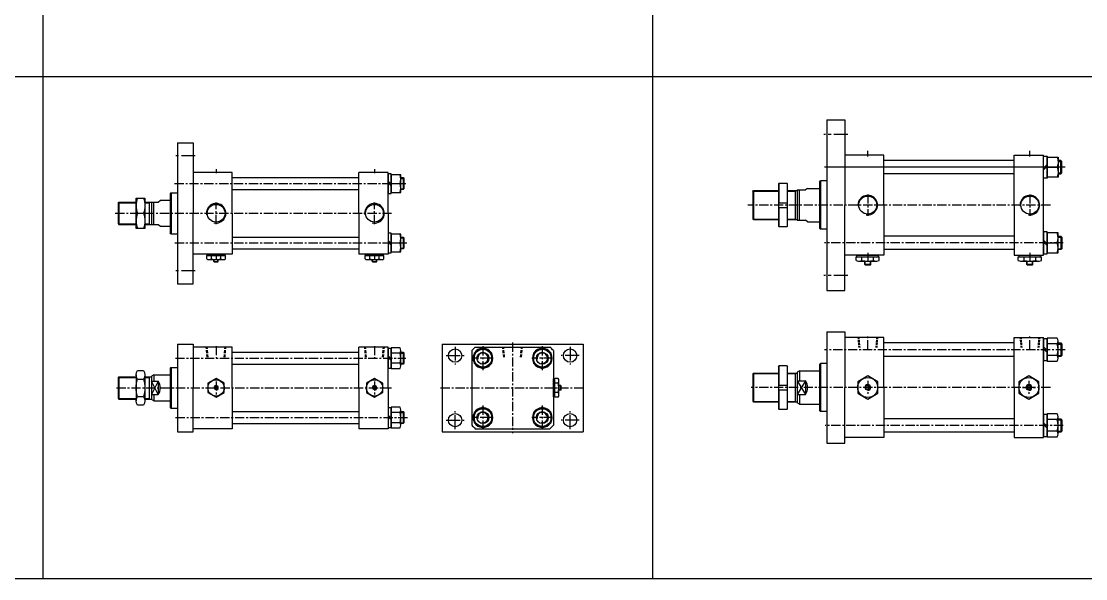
# Model space of a CAD drawing. Extents: x -819 to 8226, y 0 to 4052.
# Drawn here: x 2053 to 3488, y 2550 to 3301 of the extents above; entities that cross this region are included whole.
import ezdxf

# ---------------------------------------------------------------- set-up
doc = ezdxf.new("R2010")
doc.units = 0
doc.header["$LTSCALE"] = 10
doc.header["$MEASUREMENT"] = 0
for name, pattern in [('CENTER', [2, 1.25, -0.25, 0.25, -0.25]), ('CENTERX2', [4, 2.5, -0.5, 0.5, -0.5]), ('HIDDEN', [0.375, 0.25, -0.125])]:
    doc.linetypes.add(name, pattern=pattern)
doc.layers.get('0').update_dxf_attribs({"linetype": 'CONTINUOUS'})
for name, color, linetype in [('CEN', 1, 'CENTERX2'), ('CENTER', 1, 'CENTER'), ('DIM', 2, 'CONTINUOUS'), ('Line', 7, 'CONTINUOUS'), ('ML', 7, 'CONTINUOUS'), ('THIN', 3, 'CONTINUOUS'), ('외형선', 3, 'CONTINUOUS'), ('중심선', 1, 'CENTER')]:
    doc.layers.add(name, color=color, linetype=linetype)

msp = doc.modelspace()

# ---------------------------------------------------------------- linework, layer by layer
for p, q in [((2904.2, 2550.2), (2904.2, 4052.4)), ((2082, 3902.3), (2082, 2550.2)), ((4857.5, 3226.3), (0, 3226.3)), ((2312.7, 2977.7), (2313.2, 2977.2)), ((2312.7, 2977.7), (2318.7, 2977.7)), ((2313.2, 2977.2), (2318.2, 2977.2)), ((2318.7, 2977.7), (2318.2, 2977.2)), ((2526.2, 2977.7), (2526.7, 2977.2)), ((2526.2, 2977.7), (2532.2, 2977.7)), ((2526.7, 2977.2), (2531.7, 2977.2)), ((2532.2, 2977.7), (2531.7, 2977.2)), ((2780.2, 2804.3), (2780.2, 2810.3)), ((2780.2, 2810.3), (2780.7, 2809.8)), ((2780.2, 2804.3), (2780.7, 2804.8)), ((2780.7, 2804.8), (2780.7, 2809.8)), ((4857.5, 2550.2), (0, 2550.2))]:
    msp.add_line(p, q)
at = {"color": 7, "linetype": 'Continuous'}
for p, q in [((2303, 2981.2), (2303, 2985.6)), ((2303, 2985.6), (2315.7, 2985.6)), ((2303.7, 2987.6), (2327.7, 2987.6)), ((2303.7, 2985.6), (2303.7, 2987.6)), ((2309.4, 2981.2), (2309.4, 2985.6)), ((2315.7, 2985.6), (2328.4, 2985.6)), ((2322.1, 2981.2), (2322.1, 2985.6)), ((2327.7, 2985.6), (2327.7, 2987.6)), ((2328.4, 2981.2), (2328.4, 2985.6)), ((2516.5, 2981.2), (2516.5, 2985.6)), ((2516.5, 2985.6), (2529.2, 2985.6)), ((2517.2, 2987.6), (2541.2, 2987.6)), ((2517.2, 2985.6), (2517.2, 2987.6)), ((2522.9, 2981.2), (2522.9, 2985.6)), ((2529.2, 2985.6), (2541.9, 2985.6)), ((2535.6, 2981.2), (2535.6, 2985.6)), ((2541.2, 2985.6), (2541.2, 2987.6)), ((2541.9, 2981.2), (2541.9, 2985.6)), ((3178.3, 2979.1), (3178.3, 2984.1)), ((3178.3, 2984.1), (3184.6, 2984.1)), ((3179.3, 2984.1), (3179.3, 2986.1)), ((3179.3, 2986.1), (3208.4, 2986.1)), ((3184.6, 2984.1), (3209.4, 2984.1)), ((3186.1, 2979.1), (3186.1, 2984.1)), ((3201.7, 2979.1), (3201.7, 2984.1)), ((3208.4, 2984.1), (3208.4, 2986.1)), ((3209.4, 2979.1), (3209.4, 2984.1)), ((3396.8, 2979.1), (3396.8, 2984.1)), ((3396.8, 2984.1), (3403.1, 2984.1)), ((3397.8, 2984.1), (3397.8, 2986.1)), ((3397.8, 2986.1), (3426.9, 2986.1)), ((3403.1, 2984.1), (3427.9, 2984.1)), ((3404.6, 2979.1), (3404.6, 2984.1)), ((3420.2, 2979.1), (3420.2, 2984.1)), ((3426.9, 2984.1), (3426.9, 2986.1)), ((3427.9, 2979.1), (3427.9, 2984.1)), ((2306.2, 2980.2), (2325.2, 2980.2)), ((2312.7, 2977.7), (2312.7, 2980.2)), ((2318.7, 2977.7), (2318.7, 2980.2)), ((2519.7, 2980.2), (2538.7, 2980.2)), ((2526.2, 2977.7), (2526.2, 2980.2)), ((2532.2, 2977.7), (2532.2, 2980.2)), ((3181.4, 2978.1), (3206.3, 2978.1)), ((3189.9, 2978.3), (3189.9, 2978.3)), ((3189.9, 2973.6), (3189.9, 2978.1)), ((3189.9, 2973.6), (3190.4, 2973.1)), ((3197.9, 2973.6), (3189.9, 2973.6)), ((3190.4, 2973.1), (3197.4, 2973.1)), ((3197.9, 2973.6), (3197.4, 2973.1)), ((3197.9, 2973.6), (3197.9, 2978.1)), ((3399.9, 2978.1), (3424.8, 2978.1)), ((3408.4, 2978.3), (3408.4, 2978.3)), ((3408.4, 2973.6), (3408.4, 2978.1)), ((3408.4, 2973.6), (3408.9, 2973.1)), ((3416.4, 2973.6), (3408.4, 2973.6)), ((3408.9, 2973.1), (3415.9, 2973.1)), ((3416.4, 2973.6), (3415.9, 2973.1)), ((3416.4, 2973.6), (3416.4, 2978.1)), ((2770.3, 2795.3), (2770.3, 2819.3)), ((2772.3, 2819.3), (2770.3, 2819.3)), ((2776.7, 2820), (2772.3, 2820)), ((2772.3, 2807.3), (2772.3, 2820)), ((2776.7, 2813.6), (2772.3, 2813.6)), ((2777.7, 2797.8), (2777.7, 2816.8)), ((2772.3, 2794.6), (2772.3, 2807.3)), ((2776.7, 2800.9), (2772.3, 2800.9)), ((2780.2, 2810.3), (2777.7, 2810.3)), ((2780.2, 2804.3), (2777.7, 2804.3)), ((2772.3, 2795.3), (2770.3, 2795.3)), ((2776.7, 2794.6), (2772.3, 2794.6))]:
    msp.add_line(p, q, dxfattribs=at)
for points in [[(2304.7, 2800.9), (2315.7, 2794.6), (2326.7, 2800.9), (2326.7, 2813.6), (2315.7, 2820), (2304.7, 2813.6)], [(2518.2, 2800.9), (2529.2, 2794.6), (2540.2, 2800.9), (2540.2, 2813.6), (2529.2, 2820), (2518.2, 2813.6)], [(3180.4, 2800), (3193.9, 2792.2), (3207.4, 2800), (3207.4, 2815.6), (3193.9, 2823.4), (3180.4, 2815.6)], [(3397.6, 2800), (3411.1, 2792.2), (3424.6, 2800), (3424.6, 2815.6), (3411.1, 2823.4), (3397.6, 2815.6)], [(2314.8, 2808.8), (2314, 2807.3), (2314.8, 2805.8), (2316.6, 2805.8), (2317.4, 2807.3), (2316.6, 2808.8)], [(2528.3, 2808.8), (2527.5, 2807.3), (2528.3, 2805.8), (2530.1, 2805.8), (2530.9, 2807.3), (2530.1, 2808.8)], [(3192.4, 2810.3), (3191, 2807.8), (3192.4, 2805.3), (3195.3, 2805.3), (3196.7, 2807.8), (3195.3, 2810.3)], [(3409.7, 2810.3), (3408.2, 2807.8), (3409.7, 2805.3), (3412.6, 2805.3), (3414, 2807.8), (3412.6, 2810.3)]]:
    msp.add_lwpolyline(points, close=True, dxfattribs=at)
for centre, radius in [((2315.7, 2807.3), 11), ((2529.2, 2807.3), 11), ((3193.9, 2807.8), 13.5), ((3411.1, 2807.8), 13.5), ((2315.7, 2807.3), 2.5), ((2529.2, 2807.3), 2.5), ((3193.9, 2807.8), 3.5), ((3411.1, 2807.8), 3.5)]:
    msp.add_circle(centre, radius, dxfattribs=at)
for centre, radius, start, end in [((2306.2, 2985.8), 5.62, 235.6158, 270), ((2306.2, 2985.8), 5.62, 235.6158, 304.3842), ((2315.7, 3001.2), 21, 252.412, 270), ((2315.7, 3001.2), 21, 270, 287.588), ((2325.2, 2985.8), 5.62, 235.6158, 304.3842), ((2519.7, 2985.8), 5.62, 235.6158, 270), ((2519.7, 2985.8), 5.62, 235.6158, 304.3842), ((2529.2, 3001.2), 21, 252.412, 270), ((2529.2, 3001.2), 21, 270, 287.588), ((2538.7, 2985.8), 5.62, 235.6158, 304.3842), ((3181.4, 2983.7), 5.62, 235.6158, 270), ((3182.2, 2986.3), 8.22, 241.7006, 298.2994), ((3193.9, 3009.4), 31.3, 255.6172, 270.0141), ((3193.9, 3009.4), 31.3, 269.9859, 284.3828), ((3205.6, 2986.3), 8.22, 241.7006, 298.2994), ((3399.9, 2983.7), 5.62, 235.6158, 270), ((3400.7, 2986.3), 8.22, 241.7006, 298.2994), ((3412.4, 3009.4), 31.3, 255.6172, 270.0141), ((3412.4, 3009.4), 31.3, 269.9859, 284.3828), ((3424.1, 2986.3), 8.22, 241.7006, 298.2994), ((2772, 2816.8), 5.62, 325.6158, 34.3842), ((2756.6, 2807.3), 21, 0, 17.588), ((2756.6, 2807.3), 21, 342.412, 0), ((2772, 2797.8), 5.62, 325.6158, 34.3842), ((2772, 2797.8), 5.62, 325.6158, 0)]:
    msp.add_arc(centre, radius, start, end, dxfattribs=at)
at = {"layer": 'CEN', "color": 1, "linetype": 'CENTER', "ltscale": 1.5}
for p, q in [((3166.9, 3148.6), (3134.9, 3148.6)), ((2287.7, 3120.1), (2260.7, 3120.1)), ((2287.7, 2965.1), (2260.7, 2965.1)), ((3166.9, 2958.6), (3134.9, 2958.6)), ((2637.8, 2862.8), (2637.8, 2838.8)), ((2792.8, 2862.8), (2792.8, 2838.8)), ((2625.8, 2850.8), (2649.8, 2850.8)), ((2804.8, 2850.8), (2780.8, 2850.8)), ((2637.8, 2751.8), (2637.8, 2775.8)), ((2792.8, 2751.8), (2792.8, 2775.8)), ((2625.8, 2763.8), (2649.8, 2763.8)), ((2804.8, 2763.8), (2780.8, 2763.8))]:
    msp.add_line(p, q, dxfattribs=at)
at = {"layer": 'CENTER'}
for p, q in [((2675.3, 2863.4), (2675.3, 2831.2)), ((2755.3, 2863.4), (2755.3, 2831.2)), ((2689.2, 2847.3), (2661.3, 2847.3)), ((2769.2, 2847.3), (2741.3, 2847.3)), ((2675.3, 2783.4), (2675.3, 2751.2)), ((2755.3, 2783.4), (2755.3, 2751.2)), ((2689.2, 2767.3), (2661.3, 2767.3)), ((2769.2, 2767.3), (2741.3, 2767.3))]:
    msp.add_line(p, q, dxfattribs=at)
at = {"layer": 'DIM'}
for p, q in [((2313.2, 2977.2), (2313.2, 2980.2)), ((2318.2, 2977.2), (2318.2, 2980.2)), ((2526.7, 2977.2), (2526.7, 2980.2)), ((2531.7, 2977.2), (2531.7, 2980.2)), ((2780.7, 2809.8), (2777.7, 2809.8)), ((2780.7, 2804.8), (2777.7, 2804.8))]:
    msp.add_line(p, q, dxfattribs=at)
for centre in [(2315.7, 2807.3), (2529.2, 2807.3)]:
    msp.add_arc(centre, 3, 270, 180, dxfattribs=at)
at = {"layer": 'Line', "color": 6, "linetype": 'HIDDEN'}
for p, q in [((3180.6, 2875.3), (3181.9, 2861.3)), ((3181.8, 2875.3), (3183.1, 2860.7)), ((3205.9, 2875.3), (3204.6, 2860.7)), ((3207.1, 2875.3), (3205.9, 2861.3)), ((3399.1, 2875.3), (3400.4, 2861.3)), ((3400.3, 2875.3), (3401.6, 2860.7)), ((3424.4, 2875.3), (3423.1, 2860.7)), ((3425.6, 2875.3), (3424.4, 2861.3))]:
    msp.add_line(p, q, dxfattribs=at)
at = {"layer": 'ML'}
for p, q in [((3138.9, 3168.6), (3138.9, 2938.6)), ((3138.9, 3168.6), (3162.9, 3168.6)), ((3162.9, 3168.6), (3162.9, 3053.6)), ((2263.7, 3137.6), (2263.7, 2947.6)), ((2263.7, 3137.6), (2284.7, 3137.6)), ((2284.7, 3137.6), (2284.7, 3042.6)), ((3215.4, 3121.1), (3162.9, 3121.1)), ((3215.4, 3053.6), (3215.4, 3121.1)), ((3391.4, 3121.1), (3430.9, 3121.1)), ((3391.4, 3053.6), (3391.4, 3121.1)), ((3430.9, 2986.1), (3430.9, 3121.1)), ((3454.1, 3095.6), (3454.1, 3113.6)), ((3435.5, 3108.2), (3430.9, 3103.6)), ((3435.5, 3105.6), (3430.9, 3101)), ((3435.5, 3104.6), (3449.3, 3104.6)), ((2337.2, 3097.6), (2284.7, 3097.6)), ((2337.2, 3042.6), (2337.2, 3097.6)), ((2551.7, 3081.7), (2547.7, 3085.7)), ((2567.6, 3090.6), (2567.6, 3074.6)), ((3128.9, 3084.6), (3130.4, 3086.1)), ((3128.9, 3084.6), (3128.9, 3022.6)), ((3130.4, 3086.1), (3130.4, 3021.1)), ((3138.9, 3086.1), (3130.4, 3086.1)), ((2254.7, 3070.1), (2253.7, 3069.1)), ((2254.7, 3070.1), (2263.7, 3070.1)), ((2255.2, 3070.1), (2255.2, 3015.1)), ((2551.7, 3079.4), (2547.7, 3083.4)), ((2551.7, 3082.6), (2563.6, 3082.6)), ((3038.9, 3072.1), (3039.9, 3073.1)), ((3038.9, 3072.1), (3038.9, 3035.1)), ((3039.9, 3073.1), (3039.9, 3034.1)), ((3073.7, 3082.1), (3074.2, 3082.6)), ((3073.7, 3082.1), (3073.7, 3025.1)), ((3074.2, 3082.6), (3074.2, 3056.6)), ((3085.2, 3082.6), (3074.2, 3082.6)), ((3085.2, 3082.6), (3085.2, 3056.6)), ((3085.2, 3082.6), (3085.7, 3082.1)), ((3085.7, 3025.1), (3085.7, 3082.1)), ((3095.9, 3073.1), (3095.9, 3034.1)), ((3098.9, 3074.1), (3098.9, 3033.1)), ((3101.9, 3033.1), (3101.9, 3074.1)), ((3112.9, 3076.1), (3109.9, 3074.1)), ((2183.7, 3056.6), (2184.7, 3057.6)), ((2183.7, 3056.6), (2183.7, 3028.6)), ((2184.7, 3057.6), (2184.7, 3027.6)), ((2225.7, 3057.6), (2225.7, 3027.6)), ((2228.7, 3057.6), (2228.7, 3027.6)), ((2231.7, 3027.6), (2231.7, 3057.6)), ((2237.7, 3057.6), (2240.7, 3060.1)), ((2253.7, 3069.1), (2253.7, 3016.1)), ((3073.7, 3056.6), (3085.7, 3056.6)), ((2209.6, 3042.6), (2217.9, 3042.6)), ((2284.7, 2947.6), (2284.7, 3042.6)), ((2337.2, 3042.6), (2337.2, 2987.6)), ((3073.7, 3050.6), (3085.7, 3050.6)), ((3074.2, 3050.6), (3074.2, 3024.6)), ((3085.2, 3050.6), (3085.2, 3024.6)), ((3162.9, 2938.6), (3162.9, 3053.6)), ((3215.4, 3053.6), (3215.4, 2986.1)), ((3391.4, 3053.6), (3391.4, 2986.1)), ((2183.7, 3028.6), (2184.7, 3027.6)), ((2237.7, 3027.6), (2240.7, 3025.1)), ((3038.9, 3035.1), (3039.9, 3034.1)), ((3112.9, 3031.1), (3109.9, 3033.1)), ((2254.7, 3015.1), (2253.7, 3016.1)), ((2254.7, 3015.1), (2263.7, 3015.1)), ((3073.7, 3025.1), (3074.2, 3024.6)), ((3074.2, 3024.6), (3085.2, 3024.6)), ((3085.2, 3024.6), (3085.7, 3025.1)), ((3130.4, 3021.1), (3128.9, 3022.6)), ((3138.9, 3021.1), (3130.4, 3021.1)), ((2551.7, 3001.7), (2547.7, 3005.7)), ((2551.7, 2999.4), (2547.7, 3003.4)), ((2551.7, 3002.6), (2563.6, 3002.6)), ((2567.6, 3010.6), (2567.6, 2994.6)), ((3435.5, 3001.6), (3430.9, 3006.2)), ((3435.5, 2999), (3430.9, 3003.6)), ((3435.5, 3002.6), (3449.3, 3002.6)), ((3454.1, 3011.6), (3454.1, 2993.6)), ((2337.2, 2987.6), (2284.7, 2987.6)), ((3215.4, 2986.1), (3162.9, 2986.1)), ((3391.4, 2986.1), (3430.9, 2986.1)), ((2263.7, 2947.6), (2284.7, 2947.6)), ((3138.9, 2938.6), (3162.9, 2938.6)), ((3138.9, 2882.8), (3138.9, 2732.8)), ((3138.9, 2882.8), (3162.9, 2882.8)), ((3162.9, 2882.8), (3162.9, 2807.8)), ((3215.4, 2875.3), (3162.9, 2875.3)), ((3215.4, 2807.8), (3215.4, 2875.3)), ((3391.4, 2875.3), (3430.9, 2875.3)), ((3391.4, 2807.8), (3391.4, 2875.3)), ((3397.9, 2875.3), (3424.3, 2875.3)), ((3430.9, 2740.3), (3430.9, 2875.3)), ((3450.5, 2847.1), (3450.5, 2870.5)), ((2263.7, 2866.3), (2263.7, 2748.3)), ((2263.7, 2866.3), (2284.7, 2866.3)), ((2284.7, 2866.3), (2284.7, 2807.3)), ((2337.2, 2862.3), (2284.7, 2862.3)), ((2337.2, 2807.3), (2337.2, 2862.3)), ((2547.7, 2862.3), (2508.2, 2862.3)), ((2508.2, 2807.3), (2508.2, 2862.3)), ((2547.7, 2807.3), (2547.7, 2862.3)), ((2564.7, 2836.9), (2564.7, 2857.7)), ((2567.6, 2855.3), (2567.6, 2839.3)), ((2620.3, 2866.3), (2810.3, 2866.3)), ((2620.3, 2866.3), (2620.3, 2748.3)), ((2660.3, 2857.5), (2660.3, 2757)), ((2665, 2862.3), (2765.5, 2862.3)), ((2770.3, 2857.5), (2770.3, 2757)), ((2810.3, 2866.3), (2810.3, 2748.3)), ((3435.5, 2857.8), (3430.9, 2862.4)), ((3435.5, 2855.2), (3430.9, 2859.8)), ((3449.3, 2866.6), (3435.5, 2866.6)), ((3454.1, 2867.8), (3454.1, 2849.8)), ((2551.7, 2846.4), (2547.7, 2850.4)), ((2551.7, 2844.2), (2547.7, 2848.2)), ((2563.6, 2854.2), (2551.7, 2854.2)), ((2563.6, 2840.4), (2551.7, 2840.4)), ((3128.9, 2838.8), (3130.4, 2840.3)), ((3130.4, 2840.3), (3130.4, 2775.3)), ((3138.9, 2840.3), (3130.4, 2840.3)), ((3449.3, 2851), (3435.5, 2851)), ((2254.7, 2834.8), (2253.7, 2833.8)), ((2253.7, 2833.8), (2253.7, 2780.8)), ((2254.7, 2834.8), (2263.7, 2834.8)), ((2255.2, 2834.8), (2255.2, 2779.8)), ((3038.9, 2826.3), (3039.9, 2827.3)), ((3038.9, 2826.3), (3038.9, 2789.3)), ((3039.9, 2827.3), (3039.9, 2788.3)), ((3073.7, 2836.3), (3074.2, 2836.8)), ((3073.7, 2836.3), (3073.7, 2779.3)), ((3074.2, 2836.8), (3074.2, 2810.8)), ((3085.2, 2836.8), (3074.2, 2836.8)), ((3085.2, 2836.8), (3085.2, 2810.8)), ((3085.2, 2836.8), (3085.7, 2836.3)), ((3085.7, 2779.3), (3085.7, 2836.3)), ((3095.9, 2827.3), (3095.9, 2788.3)), ((3101.9, 2830.3), (3098.9, 2828.5)), ((3098.9, 2828.5), (3098.9, 2787)), ((3101.9, 2830.3), (3101.9, 2817)), ((3128.9, 2838.8), (3128.9, 2776.8)), ((2183.7, 2821.3), (2184.7, 2822.3)), ((2183.7, 2821.3), (2183.7, 2793.3)), ((2184.7, 2822.3), (2184.7, 2792.3)), ((2207.8, 2824.9), (2207.8, 2789.7)), ((2209.6, 2819), (2217.9, 2819)), ((2219.8, 2824.9), (2219.8, 2789.7)), ((2225.7, 2822.3), (2225.7, 2792.3)), ((2231.7, 2824.8), (2228.7, 2823.1)), ((2228.7, 2823.1), (2228.7, 2791.5)), ((2228.7, 2816.3), (2237.7, 2816.3)), ((2231.7, 2824.8), (2231.7, 2816.3)), ((2237.7, 2816.3), (2237.7, 2798.3)), ((3098.9, 2817), (3109.9, 2817)), ((3109.9, 2817), (3109.9, 2798.5)), ((2228.7, 2798.3), (2237.7, 2798.3)), ((2231.7, 2798.3), (2231.7, 2789.8)), ((2284.7, 2748.3), (2284.7, 2807.3)), ((2337.2, 2807.3), (2337.2, 2752.3)), ((2508.2, 2807.3), (2508.2, 2752.3)), ((2547.7, 2807.3), (2547.7, 2752.3)), ((3073.7, 2810.8), (3085.7, 2810.8)), ((3073.7, 2804.8), (3085.7, 2804.8)), ((3074.2, 2804.8), (3074.2, 2778.8)), ((3085.2, 2804.8), (3085.2, 2778.8)), ((3098.9, 2798.5), (3109.9, 2798.5)), ((3101.9, 2798.5), (3101.9, 2785.3)), ((3162.9, 2732.8), (3162.9, 2807.8)), ((3215.4, 2807.8), (3215.4, 2740.3)), ((3391.4, 2807.8), (3391.4, 2740.3)), ((2183.7, 2793.3), (2184.7, 2792.3)), ((2209.6, 2795.5), (2217.9, 2795.5)), ((2231.7, 2789.8), (2228.7, 2791.5)), ((3038.9, 2789.3), (3039.9, 2788.3)), ((3101.9, 2785.3), (3098.9, 2787)), ((2254.7, 2779.8), (2253.7, 2780.8)), ((2254.7, 2779.8), (2263.7, 2779.8)), ((2551.7, 2766.4), (2547.7, 2770.4)), ((2563.6, 2774.2), (2551.7, 2774.2)), ((2564.7, 2756.9), (2564.7, 2777.7)), ((2567.6, 2775.3), (2567.6, 2759.3)), ((3073.7, 2779.3), (3074.2, 2778.8)), ((3074.2, 2778.8), (3085.2, 2778.8)), ((3085.2, 2778.8), (3085.7, 2779.3)), ((3128.9, 2776.8), (3130.4, 2775.3)), ((3138.9, 2775.3), (3130.4, 2775.3)), ((2551.7, 2764.2), (2547.7, 2768.2)), ((2563.6, 2760.4), (2551.7, 2760.4)), ((3435.5, 2755.8), (3430.9, 2760.4)), ((3435.5, 2753.2), (3430.9, 2757.8)), ((3449.3, 2764.6), (3435.5, 2764.6)), ((3450.5, 2745.1), (3450.5, 2768.5)), ((3454.1, 2765.8), (3454.1, 2747.8)), ((2263.7, 2748.3), (2284.7, 2748.3)), ((2337.2, 2752.3), (2284.7, 2752.3)), ((2547.7, 2752.3), (2508.2, 2752.3)), ((2620.3, 2748.3), (2810.3, 2748.3)), ((2665, 2752.3), (2765.5, 2752.3)), ((3215.4, 2740.3), (3162.9, 2740.3)), ((3391.4, 2740.3), (3430.9, 2740.3)), ((3449.3, 2749), (3435.5, 2749)), ((3138.9, 2732.8), (3162.9, 2732.8))]:
    msp.add_line(p, q, dxfattribs=at)
at = {"layer": 'ML', "color": 1, "linetype": 'CENTER'}
for p, q in [((3193.9, 3119), (3193.9, 3126.6)), ((3412.4, 3119), (3412.4, 3126.6)), ((2315.7, 3102.1), (2315.7, 3096.8)), ((2529.2, 3102.1), (2529.2, 3096.8)), ((2315.7, 3028), (2315.7, 3057.1)), ((2529.2, 3028), (2529.2, 3057.1)), ((3193.9, 3068.1), (3193.9, 3039)), ((3412.4, 3068.1), (3412.4, 3039)), ((2315.7, 2988.5), (2315.7, 2979.5)), ((2529.2, 2988.5), (2529.2, 2979.5)), ((3193.9, 2989.1), (3193.9, 2977.5)), ((3412.4, 2989.1), (3412.4, 2977.5)), ((3193.9, 2859.2), (3193.9, 2877)), ((3412.4, 2859.2), (3412.4, 2877)), ((2715.3, 2868.4), (2715.3, 2746.3)), ((2315.7, 2816.1), (2315.7, 2798.5)), ((2529.2, 2816.1), (2529.2, 2798.5)), ((3193.9, 2816.6), (3193.9, 2799)), ((3411.1, 2816.6), (3411.1, 2799)), ((2618.2, 2807.3), (2812.3, 2807.3)), ((3402.3, 2807.8), (3419.9, 2807.8))]:
    msp.add_line(p, q, dxfattribs=at)
at = {"layer": 'ML', "color": 2}
for p, q in [((3095.9, 3072.3), (3097.2, 3073.1)), ((2225.7, 3056.8), (2227, 3057.6)), ((2225.7, 3028.3), (2227, 3027.6)), ((3095.9, 3034.8), (3097.2, 3034.1)), ((3190.4, 2978.3), (3190.4, 2978.3)), ((3190.4, 2973.1), (3190.4, 2978.1)), ((3197.4, 2973.1), (3197.4, 2978.1)), ((3408.9, 2978.3), (3408.9, 2978.3)), ((3408.9, 2973.1), (3408.9, 2978.1)), ((3415.9, 2973.1), (3415.9, 2978.1)), ((3095.9, 2826.5), (3097.2, 2827.3)), ((2225.7, 2821.5), (2227, 2822.3)), ((2237.7, 2816.3), (2228.7, 2798.3)), ((2237.7, 2798.3), (2228.7, 2816.3)), ((3098.9, 2817), (3109.9, 2798.5)), ((3109.9, 2817), (3098.9, 2798.5)), ((2225.7, 2793), (2227, 2792.3)), ((3095.9, 2789), (3097.2, 2788.3))]:
    msp.add_line(p, q, dxfattribs=at)
at = {"layer": 'ML', "color": 2, "linetype": 'Continuous'}
for p, q in [((2184, 3056.8), (2207.8, 3056.8)), ((2219.8, 3056.8), (2225.7, 3056.8)), ((2184, 3028.3), (2207.8, 3028.3)), ((2219.8, 3028.3), (2225.7, 3028.3)), ((2184, 2821.5), (2207.8, 2821.5)), ((2219.8, 2821.5), (2225.7, 2821.5)), ((2184, 2793), (2207.8, 2793)), ((2219.8, 2793), (2225.7, 2793))]:
    msp.add_line(p, q, dxfattribs=at)
at = {"layer": 'ML', "color": 7, "linetype": 'Continuous'}
for p, q in [((2184.7, 3057.6), (2207.8, 3057.6)), ((2219.8, 3057.6), (2237.7, 3057.6)), ((2240.7, 3060.1), (2253.7, 3060.1)), ((2184.7, 3027.6), (2207.8, 3027.6)), ((2219.8, 3027.6), (2237.7, 3027.6)), ((2240.7, 3025.1), (2253.7, 3025.1)), ((2184.7, 2822.3), (2207.8, 2822.3)), ((2219.8, 2822.3), (2228.7, 2822.3)), ((2231.7, 2824.8), (2253.7, 2824.8)), ((2184.7, 2792.3), (2207.8, 2792.3)), ((2219.8, 2792.3), (2228.7, 2792.3)), ((2231.7, 2789.8), (2253.7, 2789.8))]:
    msp.add_line(p, q, dxfattribs=at)
at = {"layer": 'ML', "color": 6, "linetype": 'HIDDEN', "ltscale": 1.5}
for p, q in [((2303.7, 2848.6), (2302.5, 2862.3)), ((2305, 2848.6), (2303.7, 2862.3)), ((2326.5, 2848.6), (2327.7, 2862.3)), ((2327.7, 2848.6), (2329, 2862.3)), ((2517.2, 2848.6), (2516, 2862.3)), ((2518.5, 2848.6), (2517.2, 2862.3)), ((2540, 2848.6), (2541.2, 2862.3)), ((2541.2, 2848.6), (2542.5, 2862.3)), ((2703.3, 2848.6), (2702, 2862.3)), ((2704.5, 2848.6), (2703.3, 2862.3)), ((2726, 2848.6), (2727.3, 2862.3)), ((2727.3, 2848.6), (2728.5, 2862.3))]:
    msp.add_line(p, q, dxfattribs=at)
at = {"layer": 'ML'}
for points in [[(3430.9, 3089.8), (3430.9, 3119.4), (3435.5, 3119.4), (3435.5, 3089.8), (3430.9, 3089.8)], [(3450.5, 3095.6), (3454.1, 3095.6), (3455.5, 3096.9), (3455.5, 3112.2), (3454.1, 3113.6), (3450.5, 3113.6)], [(2547.7, 3095.9), (2547.7, 3069.3), (2551.7, 3069.3), (2551.7, 3095.9), (2547.7, 3095.9)], [(2564.7, 3090.6), (2567.6, 3090.6), (2568.7, 3089.5), (2568.7, 3075.7), (2567.6, 3074.6), (2564.7, 3074.6)], [(2547.7, 3015.9), (2547.7, 2989.3), (2551.7, 2989.3), (2551.7, 3015.9), (2547.7, 3015.9)], [(3430.9, 3017.4), (3430.9, 2987.8), (3435.5, 2987.8), (3435.5, 3017.4), (3430.9, 3017.4)], [(2564.7, 3010.6), (2567.6, 3010.6), (2568.7, 3009.5), (2568.7, 2995.7), (2567.6, 2994.6), (2564.7, 2994.6)], [(3450.5, 3011.6), (3454.1, 3011.6), (3455.5, 3010.2), (3455.5, 2994.9), (3454.1, 2993.6), (3450.5, 2993.6)], [(3430.9, 2873.6), (3430.9, 2844), (3435.5, 2844), (3435.5, 2873.6), (3430.9, 2873.6)], [(2547.7, 2860.6), (2547.7, 2834), (2551.7, 2834), (2551.7, 2860.6), (2547.7, 2860.6)], [(2564.7, 2855.3), (2567.6, 2855.3), (2568.7, 2854.2), (2568.7, 2840.4), (2567.6, 2839.3), (2564.7, 2839.3)], [(2663.3, 2854.2), (2663.3, 2840.4), (2675.3, 2833.4), (2687.3, 2840.4), (2687.3, 2854.2), (2675.3, 2861.2), (2663.3, 2854.2)], [(2743.3, 2854.2), (2743.3, 2840.4), (2755.3, 2833.4), (2767.3, 2840.4), (2767.3, 2854.2), (2755.3, 2861.2), (2743.3, 2854.2)], [(3450.5, 2867.8), (3454.1, 2867.8), (3455.5, 2866.4), (3455.5, 2851.1), (3454.1, 2849.8), (3450.5, 2849.8)], [(2547.7, 2780.6), (2547.7, 2754), (2551.7, 2754), (2551.7, 2780.6), (2547.7, 2780.6)], [(2564.7, 2775.3), (2567.6, 2775.3), (2568.7, 2774.2), (2568.7, 2760.4), (2567.6, 2759.3), (2564.7, 2759.3)], [(2663.3, 2774.2), (2663.3, 2760.4), (2675.3, 2753.4), (2687.3, 2760.4), (2687.3, 2774.2), (2675.3, 2781.2), (2663.3, 2774.2)], [(2743.3, 2774.2), (2743.3, 2760.4), (2755.3, 2753.4), (2767.3, 2760.4), (2767.3, 2774.2), (2755.3, 2781.2), (2743.3, 2774.2)], [(3430.9, 2771.6), (3430.9, 2742), (3435.5, 2742), (3435.5, 2771.6), (3430.9, 2771.6)], [(3450.5, 2765.8), (3454.1, 2765.8), (3455.5, 2764.4), (3455.5, 2749.1), (3454.1, 2747.8), (3450.5, 2747.8)]]:
    msp.add_lwpolyline(points, dxfattribs=at)
for points in [[(3435.5, 3118.1), (3450.5, 3118.1), (3450.5, 3091.1), (3435.5, 3091.1)], [(2551.7, 3070.6), (2564.7, 3070.6), (2564.7, 3094.6), (2551.7, 3094.6)], [(2207.8, 3063.1), (2219.8, 3063.1), (2219.8, 3022.1), (2207.8, 3022.1)], [(2551.7, 2990.6), (2564.7, 2990.6), (2564.7, 3014.6), (2551.7, 3014.6)], [(3435.5, 2989.1), (3450.5, 2989.1), (3450.5, 3016.1), (3435.5, 3016.1)]]:
    msp.add_lwpolyline(points, close=True, dxfattribs=at)
for points in [[(3449.3, 3118.1, -0.178633), (3449.3, 3104.6, -0.178633), (3449.3, 3091.1)], [(2563.6, 3070.6, 0.178633), (2563.6, 3082.6, 0.178633), (2563.6, 3094.6)], [(2209.6, 3063.1, 0.178633), (2209.6, 3042.6, 0.178633), (2209.6, 3022.1)], [(2217.9, 3063.1, -0.178633), (2217.9, 3042.6, -0.178633), (2217.9, 3022.1)], [(2563.6, 2990.6, 0.178633), (2563.6, 3002.6, 0.178633), (2563.6, 3014.6)], [(3449.3, 2989.1, 0.178633), (3449.3, 3002.6, 0.178633), (3449.3, 3016.1)], [(3435.5, 2843.2), (3449.3, 2843.2, 0.309401), (3449.3, 2851, 0.154701), (3449.3, 2866.6, 0.309401), (3449.3, 2874.4), (3435.5, 2874.4), (3435.5, 2843.2)], [(2551.7, 2833.4), (2563.6, 2833.4, 0.309401), (2563.6, 2840.4, 0.154701), (2563.6, 2854.2, 0.309401), (2563.6, 2861.2), (2551.7, 2861.2), (2551.7, 2833.4)], [(2209.6, 2819, -0.309401), (2209.6, 2830.8), (2217.9, 2830.8, -0.309401), (2217.9, 2819, -0.154701), (2217.9, 2795.5, -0.309401), (2217.9, 2783.8), (2209.6, 2783.8, -0.309401), (2209.6, 2795.5, -0.154701), (2209.6, 2819, 0.178633)], [(2551.7, 2753.4), (2563.6, 2753.4, 0.309401), (2563.6, 2760.4, 0.154701), (2563.6, 2774.2, 0.309401), (2563.6, 2781.2), (2551.7, 2781.2), (2551.7, 2753.4)], [(3435.5, 2741.2), (3449.3, 2741.2, 0.309401), (3449.3, 2749, 0.154701), (3449.3, 2764.6, 0.309401), (3449.3, 2772.4), (3435.5, 2772.4), (3435.5, 2741.2)]]:
    msp.add_lwpolyline(points, format="xyb", dxfattribs=at)
for centre, radius in [((3193.9, 3053.6), 12.1), ((3412.4, 3053.6), 12.1), ((2315.7, 3042.6), 12), ((2529.2, 3042.6), 12), ((2637.8, 2850.8), 9), ((2675.3, 2847.3), 12), ((2675.3, 2847.3), 8), ((2755.3, 2847.3), 12), ((2755.3, 2847.3), 8), ((2792.8, 2850.8), 9), ((2637.8, 2763.8), 9), ((2675.3, 2767.3), 12), ((2675.3, 2767.3), 8), ((2755.3, 2767.3), 12), ((2755.3, 2767.3), 8), ((2792.8, 2763.8), 9)]:
    msp.add_circle(centre, radius, dxfattribs=at)
at = {"layer": 'ML', "color": 2}
for centre, radius, start, end in [((2315.7, 3042.6), 13.2, 256.7423, 190.0921), ((2529.2, 3042.6), 13.2, 256.7423, 190.0921), ((3193.9, 3053.6), 13.2, 260.9473, 186.2259), ((3412.4, 3053.6), 13.2, 260.9473, 186.2259), ((2675.3, 2847.3), 6.92, 258.3945, 189.733), ((2755.3, 2847.3), 6.92, 258.3945, 189.733), ((3193.9, 2807.8), 4, 270, 180), ((3411.1, 2807.8), 4, 270, 180), ((2675.3, 2767.3), 6.92, 258.3945, 189.733), ((2755.3, 2767.3), 6.92, 258.3945, 189.733)]:
    msp.add_arc(centre, radius, start, end, dxfattribs=at)
at = {"layer": 'ML'}
for centre, radius, start, end in [((2715.3, 2807.3), 74.5, 132.417, 137.583), ((2675.3, 2847.3), 13.3, 94.4562, 145.5438), ((2675.3, 2847.3), 13.3, 34.4562, 85.5438), ((2755.3, 2847.3), 13.3, 94.4562, 145.5438), ((2755.3, 2847.3), 13.3, 34.4562, 85.5438), ((2715.3, 2807.3), 74.5, 42.417, 47.583), ((2675.3, 2847.3), 13.3, 154.4562, 205.5438), ((2675.3, 2847.3), 13.3, 334.4562, 25.5438), ((2755.3, 2847.3), 13.3, 154.4562, 205.5438), ((2755.3, 2847.3), 13.3, 334.4562, 25.5438), ((2675.3, 2847.3), 13.3, 214.4562, 265.5438), ((2675.3, 2847.3), 13.3, 274.4562, 325.5438), ((2755.3, 2847.3), 13.3, 214.4562, 265.5438), ((2755.3, 2847.3), 13.3, 274.4562, 325.5438), ((2225.7, 2807.3), 15, 323.183, 36.817), ((3097, 2807.8), 15.8, 324.1474, 35.8526), ((2675.3, 2767.3), 13.3, 154.4562, 205.5438), ((2675.3, 2767.3), 13.3, 94.4562, 145.5438), ((2675.3, 2767.3), 13.3, 34.4562, 85.5438), ((2675.3, 2767.3), 13.3, 334.4562, 25.5438), ((2755.3, 2767.3), 13.3, 154.4562, 205.5438), ((2755.3, 2767.3), 13.3, 94.4562, 145.5438), ((2755.3, 2767.3), 13.3, 34.4562, 85.5438), ((2755.3, 2767.3), 13.3, 334.4562, 25.5438), ((2715.3, 2807.3), 74.5, 222.417, 227.583), ((2675.3, 2767.3), 13.3, 214.4562, 265.5438), ((2675.3, 2767.3), 13.3, 274.4562, 325.5438), ((2755.3, 2767.3), 13.3, 214.4562, 265.5438), ((2755.3, 2767.3), 13.3, 274.4562, 325.5438), ((2715.3, 2807.3), 74.5, 312.417, 317.583)]:
    msp.add_arc(centre, radius, start, end, dxfattribs=at)
at = {"layer": 'THIN', "color": 2}
for p, q in [((3450.5, 3112.2), (3455.5, 3112.2)), ((2564.7, 3089.5), (2568.7, 3089.5)), ((3450.5, 3096.9), (3455.5, 3096.9)), ((2564.7, 3075.7), (2568.7, 3075.7)), ((2564.7, 3009.5), (2568.7, 3009.5)), ((3450.5, 3010.2), (3455.5, 3010.2)), ((2564.7, 2995.7), (2568.7, 2995.7)), ((3450.5, 2994.9), (3455.5, 2994.9)), ((3450.5, 2866.4), (3455.5, 2866.4)), ((2564.7, 2854.2), (2568.7, 2854.2)), ((2564.7, 2840.4), (2568.7, 2840.4)), ((3450.5, 2851.1), (3455.5, 2851.1)), ((2564.7, 2774.2), (2568.7, 2774.2)), ((2564.7, 2760.4), (2568.7, 2760.4)), ((3450.5, 2764.4), (3455.5, 2764.4)), ((3450.5, 2749.1), (3455.5, 2749.1))]:
    msp.add_line(p, q, dxfattribs=at)
at = {"layer": '외형선', "color": 7, "linetype": 'Continuous'}
for p, q in [((2337.2, 3090.6), (2508.2, 3090.6)), ((2337.2, 3074.6), (2508.2, 3074.6)), ((3039.9, 3073.1), (3073.7, 3073.1)), ((3085.7, 3073.1), (3098.9, 3073.1)), ((3098.9, 3074.1), (3109.9, 3074.1)), ((3112.9, 3076.1), (3128.9, 3076.1)), ((3039.9, 3034.1), (3073.7, 3034.1)), ((3085.7, 3034.1), (3098.9, 3034.1)), ((3098.9, 3033.1), (3109.9, 3033.1)), ((3112.9, 3031.1), (3128.9, 3031.1)), ((2337.2, 3010.6), (2508.2, 3010.6)), ((2337.2, 2994.6), (2508.2, 2994.6)), ((2337.2, 2855.3), (2508.2, 2855.3)), ((2337.2, 2839.3), (2508.2, 2839.3)), ((3039.9, 2827.3), (3073.7, 2827.3)), ((3085.7, 2827.3), (3098.9, 2827.3)), ((3101.9, 2830.3), (3128.9, 2830.3)), ((3039.9, 2788.3), (3073.7, 2788.3)), ((3085.7, 2788.3), (3098.9, 2788.3)), ((3101.9, 2785.3), (3128.9, 2785.3)), ((2337.2, 2775.3), (2508.2, 2775.3)), ((2337.2, 2759.3), (2508.2, 2759.3))]:
    msp.add_line(p, q, dxfattribs=at)
at = {"layer": '외형선', "color": 7}
for p, q in [((2547.7, 3097.6), (2508.2, 3097.6)), ((2508.2, 3042.6), (2508.2, 3097.6)), ((2547.7, 3042.6), (2547.7, 3097.6)), ((2508.2, 3042.6), (2508.2, 2987.6)), ((2547.7, 3042.6), (2547.7, 2987.6)), ((2547.7, 2987.6), (2508.2, 2987.6))]:
    msp.add_line(p, q, dxfattribs=at)
at = {"layer": '외형선', "color": 1, "linetype": 'CENTER'}
for p, q in [((2259.7, 3082.6), (2571.4, 3082.6)), ((2179.9, 3042.6), (2552.1, 3042.6)), ((2260.1, 3002.6), (2573.9, 3002.6)), ((2315.7, 2863.7), (2315.7, 2847.3)), ((2529.2, 2863.7), (2529.2, 2846.4)), ((2260.8, 2847.3), (2571.4, 2847.3)), ((2181.5, 2807.3), (2552.1, 2807.3)), ((2261.2, 2767.3), (2573.9, 2767.3))]:
    msp.add_line(p, q, dxfattribs=at)
at = {"layer": '외형선', "color": 2, "linetype": 'Continuous'}
for p, q in [((3039.1, 3072.3), (3073.7, 3072.3)), ((3085.7, 3072.3), (3095.9, 3072.3)), ((3039.1, 3034.8), (3073.7, 3034.8)), ((3085.7, 3034.8), (3095.9, 3034.8)), ((3039.1, 2826.5), (3073.7, 2826.5)), ((3085.7, 2826.5), (3095.9, 2826.5)), ((3039.1, 2789), (3073.7, 2789)), ((3085.7, 2789), (3095.9, 2789))]:
    msp.add_line(p, q, dxfattribs=at)
at = {"layer": '중심선', "color": 7, "linetype": 'Continuous'}
for p, q in [((3391.4, 3113.6), (3215.4, 3113.6)), ((3391.4, 3095.6), (3215.4, 3095.6)), ((3391.4, 3011.6), (3215.4, 3011.6)), ((3391.4, 2993.6), (3215.4, 2993.6)), ((3391.4, 2867.8), (3215.4, 2867.8)), ((3391.4, 2849.8), (3215.4, 2849.8)), ((3391.4, 2765.8), (3215.4, 2765.8)), ((3391.4, 2747.8), (3215.4, 2747.8))]:
    msp.add_line(p, q, dxfattribs=at)
at = {"layer": '중심선', "ltscale": 50}
msp.add_line((3459.8, 3104.6), (3135.4, 3104.6), dxfattribs=at)
at = {"layer": '중심선'}
for p, q in [((3440.1, 3053.6), (3032.3, 3053.6)), ((3457.2, 3002.6), (3135.7, 3002.6)), ((3459.8, 2858.8), (3135.7, 2858.8)), ((3440.1, 2807.8), (3036.8, 2807.8)), ((3457.2, 2756.8), (3136.5, 2756.8))]:
    msp.add_line(p, q, dxfattribs=at)

doc.saveas('drawing.dxf')
